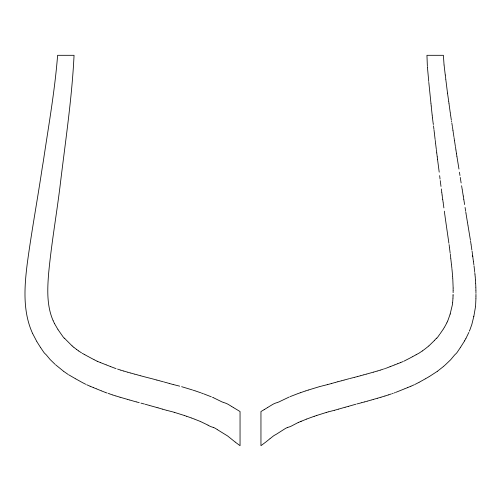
<?xml version="1.0" encoding="UTF-8"?>
<svg xmlns="http://www.w3.org/2000/svg" width="501" height="501" viewBox="0 0 501 501"><rect width="100%" height="100%" fill="white"/><g stroke="black" fill="none" stroke-linecap="round" stroke-linejoin="round"><path stroke-width="0.75" d="M475.919 298.49L475.937 296.204M453.142 287.9L452.798 278.894M475.919 298.746L475.656 304.489M453.136 288.131L453.129 290.63M475.944 295.947L475.95 294.3M453.117 292.672L453.129 290.862M453.086 294.363L453.042 295.815M452.973 297.995L453.042 295.928M452.967 298.208L452.635 302.767M475.474 306.662L475.612 305.003M475.443 307.05L473.89 316.118M452.441 304.276L452.61 302.955M452.39 304.733L450.242 313.651M450.192 313.851L450.123 314.152M450.073 314.346L447.744 320.941M473.733 316.732L471.842 324.435L469.813 330.14M473.858 316.244L473.764 316.607M469.368 331.211L469.662 330.497M468.867 332.395L465.936 338.438M446.854 322.801L447.625 321.179M446.779 322.97L444.663 326.896M464.383 341.181L464.571 340.843M464.627 340.736L465.874 338.544M464.195 341.513L460.281 347.694M443.416 328.894L444.468 327.203M443.216 329.232L440.066 333.835M460.131 347.907L457.451 351.909A10.615 10.615 0 0 1 455.991 353.693L455.24 354.37A12.337 12.337 0 0 0 454.075 355.641L450.618 359.793L445.402 364.778M434.812 340.079L435.175 339.615A7.884 7.884 0 0 1 436.365 338.413L436.753 338.125M439.696 334.311L437.899 336.866A5.724 5.724 0 0 1 436.772 338.144M434.686 340.235L428.912 345.878M443.661 366.312L445.013 365.123M443.372 366.569L437.523 371.191M266.451 441.531L269.857 438.801M266.056 441.857L260.952 445.69L260.952 411.528L264.065 409.724M428.768 346.003L424.679 349.247M437.423 371.272L429.138 376.664M422.381 350.919L424.272 349.535M422.305 350.976L419.262 352.992M270.064 438.651L273.032 436.265A14.009 14.009 0 0 1 274.911 435.031L275.575 434.686M264.177 409.655L267.102 407.833M269.713 406.236L272.757 404.388A20.691 20.691 0 0 1 275.537 403.105L276.972 402.616M269.275 406.505L267.359 407.682M418.861 353.224L416.131 354.746M425.105 378.956L422.976 380.153M425.33 378.831L428.8 376.852M419.168 382.263L422.531 380.403M418.942 382.388L415.072 384.38M412.686 356.618L410.488 357.802M412.893 356.499L416.03 354.796M410.075 358.021L403.981 361.146M276.013 434.455L285.038 428.718A12.813 12.813 0 0 1 287.612 427.453M414.371 384.705L410.958 386.202M300.65 421.466L301.12 421.253M403.173 361.509L400.7 362.53M407.877 387.486L410.839 386.252M290.085 396.642L297.062 393.936M407.758 387.542L404.777 388.751M289.227 397.005L280.322 401.251A13.765 13.765 0 0 1 278.374 402.146L277.372 402.485M390.58 366.5L390.141 366.682M397.869 363.651L400.6 362.567M397.763 363.701L394.938 364.803M298.289 422.487L306.625 419.08M298.17 422.531L292.052 425.706A14.629 14.629 0 0 1 289.772 426.764L287.618 427.466M300.281 392.765L305.378 390.999M300.149 392.815L297.469 393.799M404.42 388.889L395.583 392.44M394.707 364.891L386.584 368.035M306.744 419.036L313.739 416.463M316.914 415.404L326.727 412.317M394.857 392.696L394.249 392.909M316.795 415.448L314.478 416.225M388.407 394.92L384.975 396.003M393.272 393.254L392.302 393.592M388.525 394.882L391.444 393.88M308.303 390.047L319.519 386.634M308.171 390.091L305.641 390.918M386.064 368.21L385.338 368.454M380.315 370.107L383.008 369.224M380.102 370.183L377.24 371.047M384.605 368.698L383.647 369.018M338.62 409.11L345.039 407.263M338.494 409.148L334.662 410.231M381.036 397.193L384.856 396.04M380.91 397.237L377.591 398.214M314.352 416.268L314.108 416.344M331.324 383.566L335.645 382.338M331.205 383.603L327.729 384.543M373.47 372.143L366.594 374.059M373.583 372.105L377.015 371.109M373.777 399.297L377.472 398.245M367.471 401.101L370.934 400.117M373.533 399.372L371.31 400.011M367.227 401.176L364.628 401.908M344.168 380.046L348.921 378.756M343.918 380.121L341.306 380.835M366.35 374.128L363.92 374.804M360.313 375.794L363.676 374.867M360.075 375.863L357.82 376.476M345.164 407.232L348.258 406.38M328.587 411.809L334.536 410.263M328.337 411.878L326.978 412.248M337.806 381.762L336.027 382.238M337.931 381.724L341.056 380.898M321.442 386.127L327.61 384.574M361.766 402.672L364.503 401.94M361.522 402.735L360.275 403.067M320.903 386.271L319.939 386.528M356.8 403.981L359.781 403.199M348.383 406.349L355.804 404.244M326.232 412.448L326.602 412.348M354.833 377.247L357.582 376.533M354.589 377.309L353.487 377.591M349.566 378.587L352.992 377.716M173.271 384.543L179.69 386.158M173.033 384.492L169.914 383.641M166.338 410.231L172.288 411.772M165.963 410.137L162.506 409.148M147.757 377.654L151.434 378.587M147.263 377.529L146.899 377.435M151.953 378.718L156.832 380.046M159.819 380.866L163.194 381.762M130.805 373.07L134.65 374.128M165.355 382.338L169.676 383.566M130.573 373.007L127.761 372.212M159.45 380.773L156.957 380.084M181.619 386.672L192.566 390.003M146.411 377.309L140.925 375.863M164.848 382.207L163.827 381.937M140.969 403.13L144.451 404.05M137.205 374.836L140.687 375.794M136.372 401.908L139.234 402.672M145.315 404.276L149.649 405.503M136.128 401.84L134.017 401.251M158.065 407.845L162.38 409.11M157.94 407.808L156.331 407.369M174.273 412.317L184.086 415.404M136.842 374.742L134.894 374.197M174.148 412.285L172.782 411.91M123.872 371.078L127.53 372.143M123.76 371.047L120.898 370.183M129.941 400.08L133.529 401.101M129.69 400.011L127.467 399.372M116.025 396.003L119.964 397.193M155.961 407.263L150.018 405.616M115.775 395.934L112.838 395.007M127.223 399.297L120.09 397.237M195.49 390.955L200.719 392.765M195.089 390.83L193.223 390.229M186.767 416.306L191.369 417.947M186.648 416.268L184.33 415.492M117.566 369.087L120.685 370.107M224.028 402.616L225.463 403.111A20.691 20.691 0 0 1 228.243 404.388L231.437 406.33M223.628 402.485L222.626 402.14A13.765 13.765 0 0 1 220.678 401.251L213.363 397.675M116.082 368.598L114.623 368.103M109.556 393.88L112.593 394.92M109.187 393.755L108.21 393.423M114.209 367.966L110.859 366.682M213.382 427.466L211.228 426.758A14.629 14.629 0 0 1 208.948 425.712L208.078 425.192M203.801 393.892L211.341 396.823M107.114 393.041L105.78 392.571M203.124 393.654L201.383 393.016M194.375 419.08L200.35 421.466M105.417 392.44L101.459 390.893M194.012 418.949L191.607 418.041M106.293 364.891L110.64 366.594M106.062 364.803L100.4 362.567M100.3 362.53L97.827 361.509M96.461 388.845L101.227 390.786M96.223 388.751L93.361 387.592M90.161 386.252L93.242 387.542M90.042 386.202L86.629 384.705M213.075 397.556L212.493 397.312M200.701 421.623L207.971 425.124M97.645 361.428L97.113 361.19M96.843 361.064L94.157 359.743M85.696 384.267L82.277 382.513M84.97 354.796L88.314 356.618M84.775 354.695L82.302 353.318M93.975 359.643L88.733 356.844M81.832 382.263L75.895 378.956M75.67 378.831L68.65 374.767M81.582 352.898L78.695 350.976M233.51 407.601L240.048 411.528L240.048 445.69L235.238 442.101M233.247 407.445L231.725 406.505M67.998 374.36L63.784 371.429M217.447 429.701L226.089 435.037A14.009 14.009 0 0 1 227.968 436.258L235.044 441.938M217.234 429.564L215.962 428.718A12.813 12.813 0 0 0 213.388 427.453M76.403 349.303L78.619 350.919M76.321 349.247L73.96 347.437M64.247 338.125L64.629 338.419A7.884 7.884 0 0 1 65.831 339.609L72.088 345.878M63.577 371.272L55.598 364.778M72.157 345.94L73.81 347.312M55.016 364.265L50.119 359.511L46.925 355.647A12.337 12.337 0 0 0 45.766 354.37L45.021 353.681A10.615 10.615 0 0 1 43.543 351.915L40.418 347.274M40.274 347.068L36.93 341.738M58.041 329.652L63.101 336.866A5.724 5.724 0 0 0 64.228 338.144M57.934 329.483L54.528 323.621M36.805 341.513L32.584 333.459M54.452 323.458L53.181 320.784M53.112 320.621C46.743 306.042 47.363 289.76 48.559 274.229C51.277 244.569 56.481 215.211 60.12 185.658C65.262 142.271 71.919 98.96 74.054 55.31L57.609 55.31C54.834 90.787 48.566 125.908 43.355 161.103L42.203 168.048C37.387 200.074 31.494 231.932 27.204 264.033C24.336 287.023 22.658 311.559 32.484 333.221M463.243 195.954L462.21 189.516M463.268 196.079L463.782 199.235M467.508 222.644L466.074 213.921M467.577 223.02L467.997 225.556M461.133 182.971L460.244 177.417M451.376 120.234L450.624 115.305M455.384 146.436L454.488 140.618M470.426 240.242L468.059 225.938M456.505 153.769L455.948 150.093M464.609 204.552L463.801 199.367M442.684 199.216L442.114 195.146M451.545 121.248L451.633 121.749M455.49 147.062L455.91 149.837M456.53 153.895L456.881 156.168M462.147 189.134L461.596 185.739M470.577 241.125L471.059 244.413M442.709 199.342L443.141 202.348M458.96 169.056L456.899 156.293M471.886 250.087L471.109 244.789M453.9 136.692L452.954 130.36M452.403 126.559L451.814 122.889M465.629 211.009L465.078 207.464M446.404 225.97L445.132 217.127M450.18 112.268L449.021 103.751M454.019 137.449L454.451 140.368M473.395 261.253L472.693 255.942M452.503 127.191L452.942 130.235M472.074 251.226L472.668 255.685M450.242 112.644L450.574 114.923M473.432 261.503L473.89 264.797M446.479 226.471L446.829 228.844M465.773 211.892L466.018 213.539M459.956 175.513L459.455 172.212M445.257 74.937L444.212 66.289M448.902 243.254L446.892 229.345M445.276 75.062L445.79 79.12M443.886 207.896L443.185 202.73M449.096 244.576L449.472 247.594M450.18 253.281L449.51 247.964M433.133 123.165L432.507 118.073M440.986 186.428L440.235 180.61M433.19 123.553L433.327 124.58M436.308 149.323L435.582 143.418M444.8 214.566L444.337 211.171M451.388 263.983L450.831 258.911M448.708 101.34L447.512 93.167M450.318 254.257L450.806 258.66M451.439 264.359L451.864 268.022M436.396 149.956L436.747 152.855M437.223 156.807L436.759 152.987M437.235 156.932L437.511 159.118M444.869 215.073L445.063 216.614M448.746 101.597L448.99 103.5M441.788 192.478L441.331 188.958M435.131 139.585L434.373 133.178M439.202 172.15L437.523 159.243M441.819 192.728L442.089 194.889M433.935 129.321L433.49 125.845M432.15 114.942L431.217 106.118M435.231 140.349L435.544 143.035M432.181 115.205L432.482 117.816M434.029 130.06L434.336 132.803M440.047 179.064L439.634 175.632M474.015 265.812L474.685 271.68M444.049 64.892L443.391 55.31L426.946 55.31L427.378 66.464M444.08 65.143L444.155 65.781M474.785 272.575L475.011 274.748M430.929 103.143L428.812 82.371M445.815 79.377L445.884 80.01M430.954 103.388L431.198 105.868M445.94 80.517L447.499 93.042M472.706 256.067L472.744 256.449M451.921 268.624L452.428 274.11M475.036 274.999L475.198 276.79M475.236 277.172L475.436 279.865M452.472 274.579L452.641 276.696M427.441 67.172L427.478 67.585M427.497 67.86L428.743 81.488M475.656 283.197L475.449 280.122M475.674 283.453L475.837 287.048M452.772 278.543L452.666 277.04M475.9 290.123L475.844 287.305M475.906 290.38L475.944 292.534M475.95 293.417L475.944 293.041"/></g></svg>
